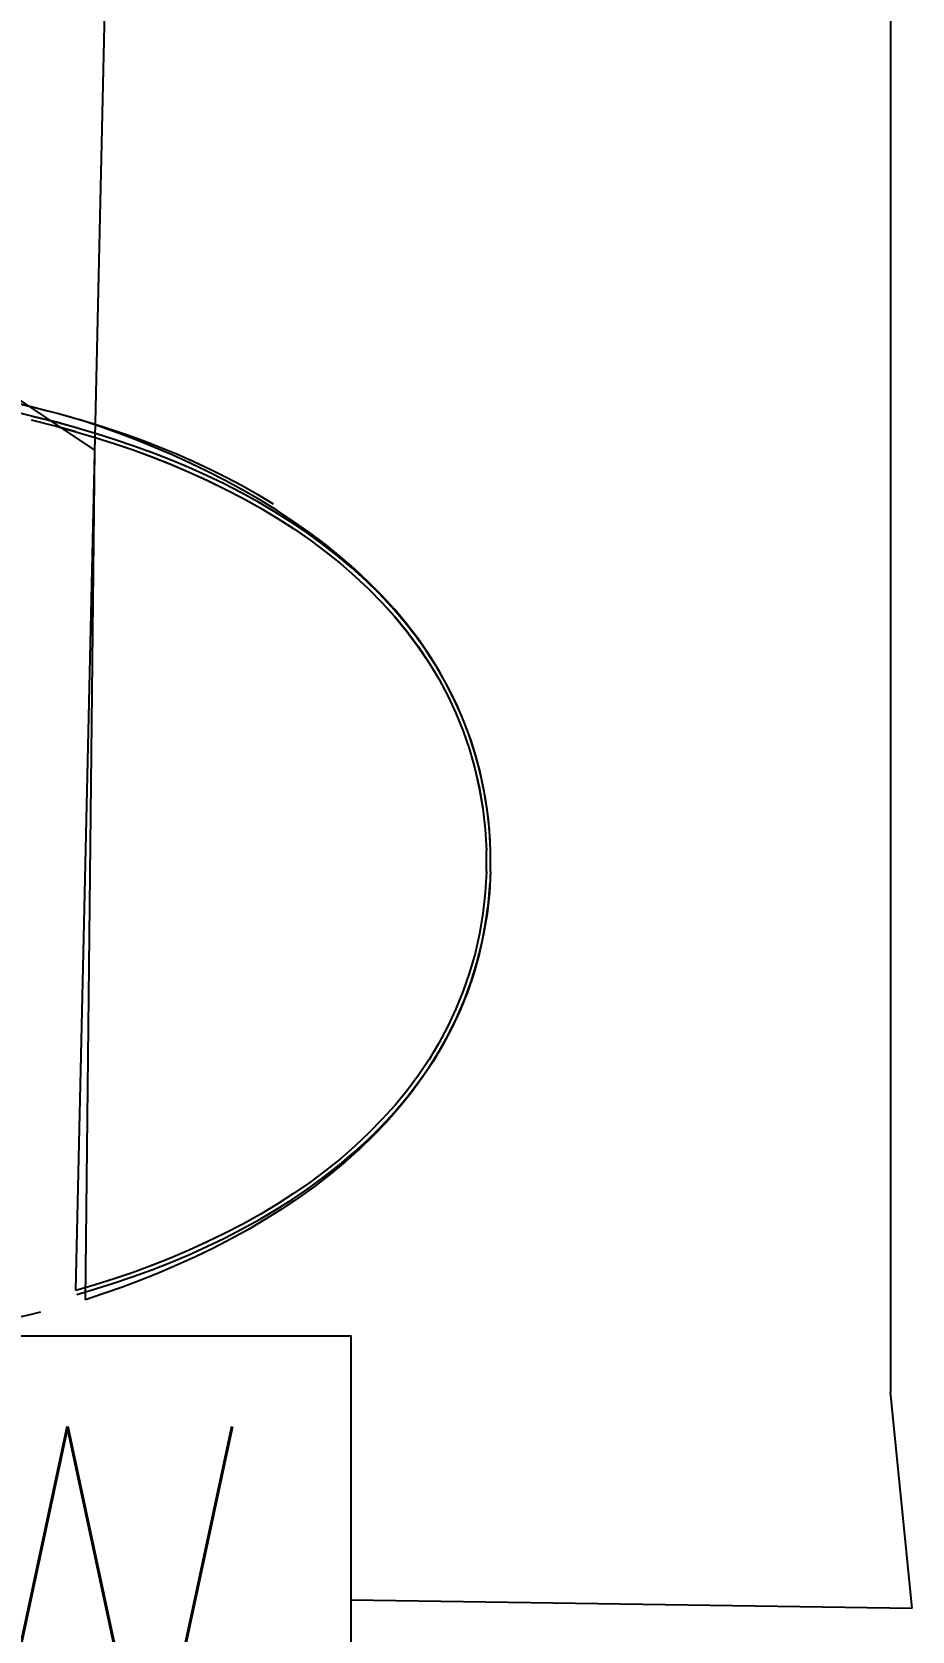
# Model space of a CAD drawing. Header units: millimetres. Extents: x 0 to 887, y -3549 to 0.
# Drawn here: x 257.3 to 294, y -466.9 to -400.3 of the extents above; entities that cross this region are included whole.
import ezdxf

# ---------------------------------------------------------------- set-up
doc = ezdxf.new("R2010")
doc.units = ezdxf.units.MM
for name, color, linetype in [('02_(橋尚興華城後壁段)建築外部參考_TEST$0$A_建築_衛浴', 8, 'Continuous'), ('P_排水_底板_落水頭', 3, 'Continuous'), ('TOILET', 9, 'Continuous')]:
    doc.layers.add(name, color=color, linetype=linetype)
doc.styles.add('CHINA', font='txt.shx', dxfattribs={"bigfont": 'bigfont.shx'})

# ---------------------------------------------------------------- blocks, each defined once
blk = doc.blocks.new('B018')
blk.add_lwpolyline([(-11, 11), (-11, -11), (11, -11), (11, 11)], close=True)
at = {"style": 'CHINA', "text_generation_flag": 4}
blk.add_text('W', height=16, rotation=180, dxfattribs=at).set_placement((7.411, -8.774))

msp = doc.modelspace()

# ---------------------------------------------------------------- linework, layer by layer
for p, q in [((293.087, -340.872), (293.087, -456.978)), ((259.146, -452.747), (260.732, -382.68)), ((259.939, -417.714), (237.999, -403.104)), ((259.544, -453.128), (259.939, -417.714)), ((293.989, -465.987), (293.087, -456.978)), ((270.617, -465.642), (293.989, -465.987))]:
    msp.add_line(p, q)
at = {"layer": '02_(橋尚興華城後壁段)建築外部參考_TEST$0$A_建築_衛浴'}
for p, q in [((257.282, -416.449), (258.318, -416.708)), ((258.352, -416.553), (257.317, -416.294)), ((257.317, -416.294), (258.352, -416.553)), ((260.01, -417.036), (258.352, -416.553)), ((258.352, -416.553), (259.181, -416.777)), ((259.146, -416.95), (258.318, -416.708)), ((258.318, -416.708), (259.146, -416.95))]:
    msp.add_line(p, q, dxfattribs=at)
at = {"layer": '02_(橋尚興華城後壁段)建築外部參考_TEST$0$A_建築_衛浴', "ltscale": 0.8}
for p, q in [((276.255, -435.272), (276.255, -434.409)), ((276.428, -435.272), (276.428, -434.409))]:
    msp.add_line(p, q, dxfattribs=at)
at = {"layer": '02_(橋尚興華城後壁段)建築外部參考_TEST$0$A_建築_衛浴'}
for centre, radius, start, end in [((239.461, -491.848), 77.635, 76.70312, 87.6893), ((239.461, -491.848), 77.635, 76.70312, 87.6893), ((238.226, -376.483), 79.56, 273.76733, 284.1527)]:
    msp.add_arc(centre, radius, start, end, dxfattribs=at)
for points in [[(244.352, -413.896), (252.171, -414.755), (260.549, -415.699), (267.365, -419.952)], [(244.352, -413.896), (249.284, -414.437), (254.438, -415.014), (259.282, -416.433)], [(276.411, -433.977), (275.838, -424.449), (267.626, -419.191), (259.282, -416.433)], [(259.146, -416.95), (267.672, -419.352), (275.929, -424.765), (276.255, -434.409)], [(259.146, -416.95), (267.681, -419.357), (275.918, -424.761), (276.255, -434.409)], [(276.428, -434.409), (276.115, -425.008), (268.338, -419.566), (260.01, -417.036)], [(276.255, -435.272), (275.939, -444.914), (267.662, -450.338), (259.146, -452.747)], [(259.181, -452.903), (267.594, -450.544), (275.856, -445.201), (276.411, -435.72)], [(276.428, -435.272), (276.122, -444.996), (267.78, -450.49), (259.544, -453.128)]]:
    msp.add_open_spline(points, degree=3, dxfattribs=at)
at = {"layer": 'TOILET'}
for p, q in [((257.282, -416.449), (258.318, -416.708)), ((258.352, -416.553), (257.317, -416.294)), ((257.317, -416.294), (258.352, -416.553)), ((260.01, -417.036), (258.352, -416.553)), ((258.352, -416.553), (259.181, -416.777)), ((259.146, -416.95), (258.318, -416.708)), ((258.318, -416.708), (259.146, -416.95))]:
    msp.add_line(p, q, dxfattribs=at)
at = {"layer": 'TOILET', "ltscale": 0.8}
for p, q in [((276.255, -435.272), (276.255, -434.409)), ((276.428, -435.272), (276.428, -434.409))]:
    msp.add_line(p, q, dxfattribs=at)
at = {"layer": 'TOILET'}
msp.add_arc((238.226, -376.483), 79.56, 273.76733, 284.1527, dxfattribs=at)
for points in [[(244.352, -413.896), (252.171, -414.755), (260.549, -415.699), (267.365, -419.952)], [(244.352, -413.896), (249.284, -414.437), (254.438, -415.014), (259.282, -416.433)], [(276.411, -433.977), (275.838, -424.449), (267.626, -419.191), (259.282, -416.433)], [(259.146, -416.95), (267.672, -419.352), (275.929, -424.765), (276.255, -434.409)], [(259.146, -416.95), (267.681, -419.357), (275.918, -424.761), (276.255, -434.409)], [(276.428, -434.409), (276.115, -425.008), (268.338, -419.566), (260.01, -417.036)], [(276.255, -435.272), (275.939, -444.914), (267.662, -450.338), (259.146, -452.747)], [(259.181, -452.903), (267.594, -450.544), (275.856, -445.201), (276.411, -435.72)], [(276.428, -435.272), (276.122, -444.996), (267.78, -450.49), (259.544, -453.128)]]:
    msp.add_open_spline(points, degree=3, dxfattribs=at)

# ---------------------------------------------------------------- block references
at = {"layer": 'P_排水_底板_落水頭'}
msp.add_blockref('B018', (259.617, -465.642), dxfattribs=at)

doc.saveas('drawing.dxf')
